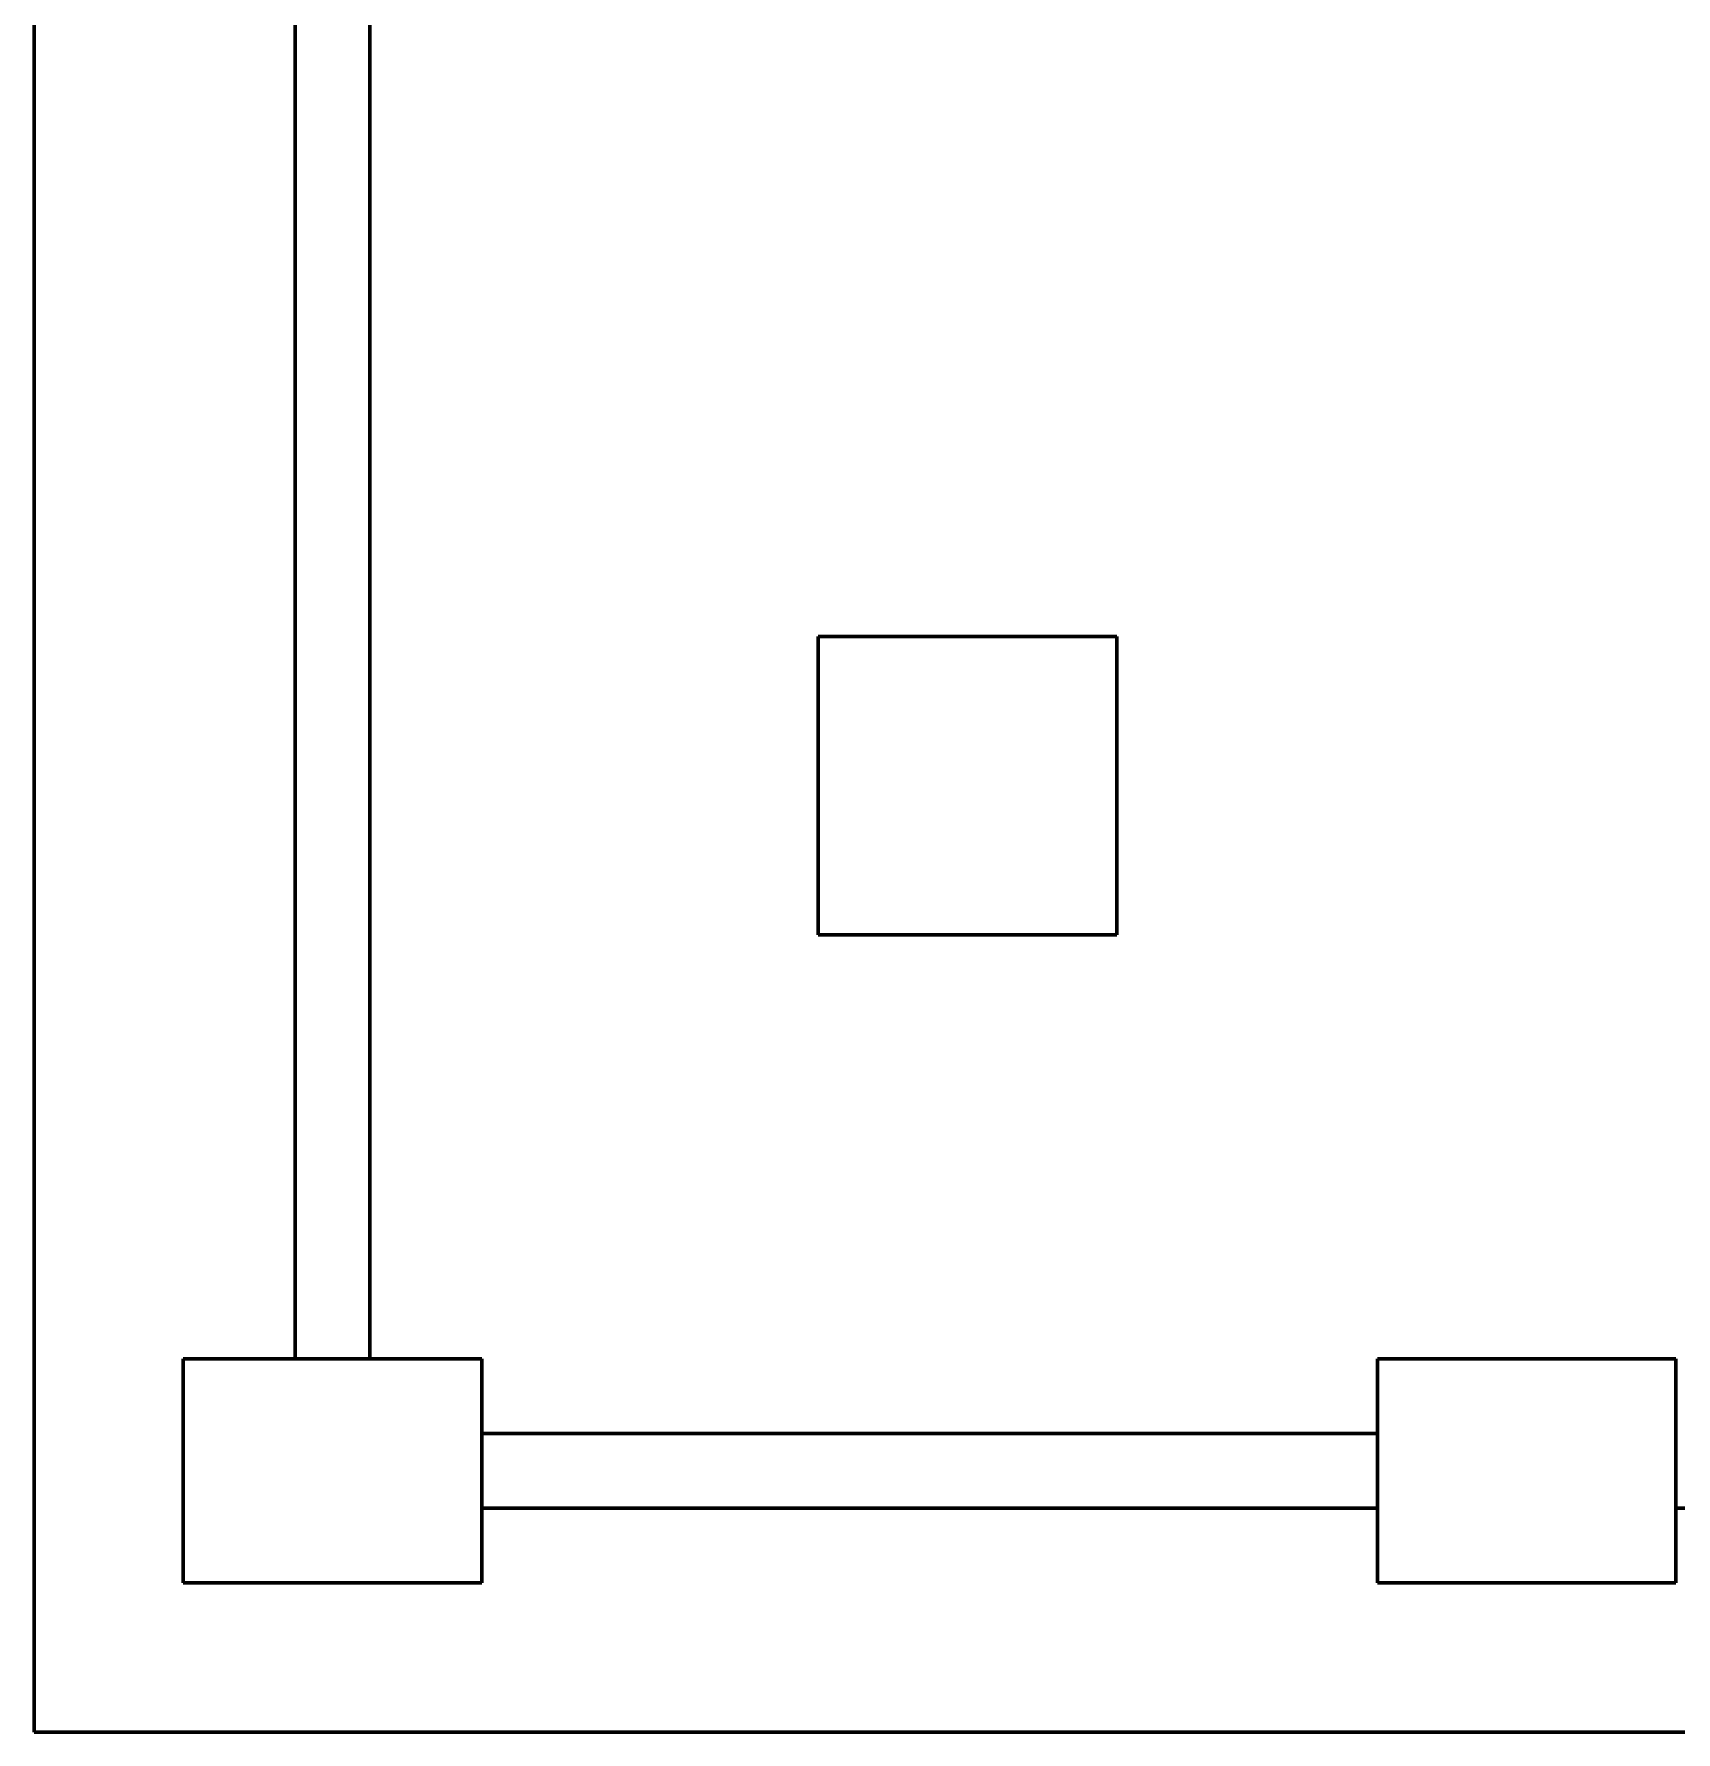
# Model space of a CAD drawing. Extents: x 0 to 297, y 0 to 292.
# Drawn here: x 60.35 to 71.35, y 68.61 to 79.98 of the extents above; entities that cross this region are included whole.
import ezdxf

# ---------------------------------------------------------------- set-up
doc = ezdxf.new("R2010")
doc.units = 0
doc.header["$MEASUREMENT"] = 0
doc.linetypes.add('K5LT_BASIC', pattern=[0])
doc.layers.add('Системный слой', color=7, linetype='Continuous')

# ---------------------------------------------------------------- blocks, each defined once
blk = doc.blocks.new('*U')
at = {"layer": 'Системный слой', "linetype": 'K5LT_BASIC', "lineweight": 60}
for p, q in [((67.604, 75.946), (65.604, 75.946)), ((65.604, 75.946), (65.604, 73.946)), ((67.604, 73.946), (67.604, 75.946)), ((65.604, 73.946), (67.604, 73.946)), ((63.35, 71.106), (61.35, 71.106)), ((61.35, 71.106), (61.35, 69.606)), ((63.35, 71.106), (61.35, 71.106)), ((61.35, 71.106), (61.35, 69.606)), ((63.35, 69.606), (63.35, 71.106)), ((63.35, 69.606), (63.35, 71.106)), ((71.35, 71.106), (69.35, 71.106)), ((69.35, 71.106), (69.35, 69.606)), ((71.35, 69.606), (71.35, 71.106)), ((61.35, 69.606), (63.35, 69.606)), ((61.35, 69.606), (63.35, 69.606)), ((69.35, 69.606), (71.35, 69.606))]:
    blk.add_line(p, q, dxfattribs=at)

msp = doc.modelspace()

# ---------------------------------------------------------------- linework, layer by layer
at = {"layer": 'Системный слой', "linetype": 'K5LT_BASIC', "lineweight": 60}
for p, q in [((60.351, 68.606), (60.351, 116.106)), ((62.1, 71.106), (62.1, 113.606)), ((62.1, 71.106), (62.1, 91.106)), ((62.6, 71.106), (62.6, 91.106)), ((62.6, 71.106), (62.6, 91.106)), ((62.1, 84.106), (62.1, 71.106)), ((62.6, 71.106), (62.6, 84.106)), ((63.35, 71.106), (61.35, 71.106)), ((61.35, 69.606), (61.35, 71.106)), ((61.35, 71.106), (61.35, 69.606)), ((61.35, 71.106), (63.35, 71.106)), ((61.35, 70.357), (61.35, 71.106)), ((63.35, 71.106), (61.35, 71.106)), ((61.35, 69.606), (61.35, 71.106)), ((61.35, 71.106), (61.35, 69.606)), ((61.35, 71.106), (63.35, 71.106)), ((61.35, 71.106), (61.35, 69.606)), ((61.35, 71.106), (63.35, 71.106)), ((63.35, 71.106), (61.35, 71.106)), ((61.35, 69.606), (61.35, 71.106)), ((61.35, 71.106), (61.35, 69.606)), ((61.35, 71.106), (63.35, 71.106)), ((63.35, 71.106), (63.35, 69.606)), ((63.35, 71.106), (63.35, 69.606)), ((63.35, 71.106), (63.35, 69.606)), ((63.35, 71.106), (63.35, 69.606)), ((63.35, 71.106), (63.35, 69.606)), ((63.35, 71.106), (63.35, 69.606)), ((63.35, 71.106), (63.35, 69.606)), ((63.35, 71.106), (63.35, 69.606)), ((71.35, 71.106), (69.35, 71.106)), ((69.35, 69.606), (69.35, 71.106)), ((69.35, 71.106), (69.35, 69.606)), ((69.35, 71.106), (71.35, 71.106)), ((71.35, 71.106), (71.35, 69.606)), ((71.35, 71.106), (71.35, 69.606)), ((63.351, 70.607), (69.351, 70.607)), ((69.35, 70.106), (63.35, 70.106)), ((77.35, 70.106), (71.35, 70.106)), ((63.35, 69.606), (61.35, 69.606)), ((61.35, 69.606), (63.35, 69.606)), ((63.35, 69.606), (61.35, 69.606)), ((61.35, 69.606), (63.35, 69.606)), ((63.35, 69.606), (61.35, 69.606)), ((61.35, 69.606), (63.35, 69.606)), ((63.35, 69.606), (61.35, 69.606)), ((61.35, 69.606), (63.35, 69.606)), ((62.6, 69.606), (61.85, 69.606)), ((62.6, 69.606), (61.85, 69.606)), ((62.6, 69.606), (61.85, 69.606)), ((62.6, 69.606), (61.85, 69.606)), ((71.35, 69.606), (69.35, 69.606)), ((69.35, 69.606), (71.35, 69.606)), ((70.6, 69.606), (69.85, 69.606)), ((61.35, 68.606), (60.351, 68.606)), ((119.35, 68.606), (61.35, 68.606))]:
    msp.add_line(p, q, dxfattribs=at)

# ---------------------------------------------------------------- block references
at = {"layer": 'Системный слой'}
msp.add_blockref('*U', (0, 0), dxfattribs=at)
msp.add_blockref('*U', (0, 0), dxfattribs=at)
msp.add_blockref('*U', (0, 0), dxfattribs=at)
msp.add_blockref('*U', (0, 0), dxfattribs=at)
msp.add_blockref('*U', (0, 0), dxfattribs=at)
msp.add_blockref('*U', (0, 0), dxfattribs=at)
msp.add_blockref('*U', (0, 0), dxfattribs=at)
msp.add_blockref('*U', (0, 0), dxfattribs=at)
msp.add_blockref('*U', (0, 0), dxfattribs=at)
msp.add_blockref('*U', (0, 0), dxfattribs=at)
msp.add_blockref('*U', (0, 0), dxfattribs=at)
msp.add_blockref('*U', (0, 0), dxfattribs=at)
msp.add_blockref('*U', (0, 0), dxfattribs=at)
msp.add_blockref('*U', (0, 0), dxfattribs=at)
msp.add_blockref('*U', (0, 0), dxfattribs=at)
msp.add_blockref('*U', (0, 0), dxfattribs=at)
msp.add_blockref('*U', (0, 0), dxfattribs=at)
msp.add_blockref('*U', (0, 0), dxfattribs=at)
msp.add_blockref('*U', (0, 0), dxfattribs=at)
msp.add_blockref('*U', (0, 0), dxfattribs=at)
msp.add_blockref('*U', (0, 0), dxfattribs=at)
msp.add_blockref('*U', (0, 0), dxfattribs=at)
msp.add_blockref('*U', (0, 0), dxfattribs=at)
msp.add_blockref('*U', (0, 0), dxfattribs=at)
msp.add_blockref('*U', (0, 0), dxfattribs=at)
msp.add_blockref('*U', (0, 0), dxfattribs=at)
msp.add_blockref('*U', (0, 0), dxfattribs=at)
msp.add_blockref('*U', (0, 0), dxfattribs=at)
msp.add_blockref('*U', (0, 0), dxfattribs=at)
msp.add_blockref('*U', (0, 0), dxfattribs=at)
msp.add_blockref('*U', (0, 0), dxfattribs=at)
msp.add_blockref('*U', (0, 0), dxfattribs=at)
msp.add_blockref('*U', (0, 0), dxfattribs=at)
msp.add_blockref('*U', (0, 0), dxfattribs=at)
msp.add_blockref('*U', (0, 0), dxfattribs=at)
msp.add_blockref('*U', (0, 0), dxfattribs=at)
msp.add_blockref('*U', (0, 0), dxfattribs=at)
msp.add_blockref('*U', (0, 0), dxfattribs=at)
msp.add_blockref('*U', (0, 0), dxfattribs=at)
msp.add_blockref('*U', (0, 0), dxfattribs=at)
msp.add_blockref('*U', (0, 0), dxfattribs=at)
msp.add_blockref('*U', (0, 0), dxfattribs=at)
msp.add_blockref('*U', (0, 0), dxfattribs=at)
msp.add_blockref('*U', (0, 0), dxfattribs=at)
msp.add_blockref('*U', (0, 0), dxfattribs=at)
msp.add_blockref('*U', (0, 0), dxfattribs=at)
msp.add_blockref('*U', (0, 0), dxfattribs=at)
msp.add_blockref('*U', (0, 0), dxfattribs=at)
msp.add_blockref('*U', (0, 0), dxfattribs=at)
msp.add_blockref('*U', (0, 0), dxfattribs=at)
msp.add_blockref('*U', (0, 0), dxfattribs=at)
msp.add_blockref('*U', (0, 0), dxfattribs=at)
msp.add_blockref('*U', (0, 0), dxfattribs=at)
msp.add_blockref('*U', (0, 0), dxfattribs=at)
msp.add_blockref('*U', (0, 0), dxfattribs=at)
msp.add_blockref('*U', (0, 0), dxfattribs=at)
msp.add_blockref('*U', (0, 0), dxfattribs=at)
msp.add_blockref('*U', (0, 0), dxfattribs=at)
msp.add_blockref('*U', (0, 0), dxfattribs=at)
msp.add_blockref('*U', (0, 0), dxfattribs=at)
msp.add_blockref('*U', (0, 0), dxfattribs=at)
msp.add_blockref('*U', (0, 0), dxfattribs=at)
msp.add_blockref('*U', (0, 0), dxfattribs=at)
msp.add_blockref('*U', (0, 0), dxfattribs=at)
msp.add_blockref('*U', (0, 0), dxfattribs=at)
msp.add_blockref('*U', (0, 0), dxfattribs=at)
msp.add_blockref('*U', (0, 0), dxfattribs=at)
msp.add_blockref('*U', (0, 0), dxfattribs=at)
msp.add_blockref('*U', (0, 0), dxfattribs=at)
msp.add_blockref('*U', (0, 0), dxfattribs=at)
msp.add_blockref('*U', (0, 0), dxfattribs=at)
msp.add_blockref('*U', (0, 0), dxfattribs=at)
msp.add_blockref('*U', (0, 0), dxfattribs=at)
msp.add_blockref('*U', (0, 0), dxfattribs=at)
msp.add_blockref('*U', (0, 0), dxfattribs=at)
msp.add_blockref('*U', (0, 0), dxfattribs=at)
msp.add_blockref('*U', (0, 0), dxfattribs=at)
msp.add_blockref('*U', (0, 0), dxfattribs=at)
msp.add_blockref('*U', (0, 0), dxfattribs=at)
msp.add_blockref('*U', (0, 0), dxfattribs=at)
msp.add_blockref('*U', (0, 0), dxfattribs=at)
msp.add_blockref('*U', (0, 0), dxfattribs=at)
msp.add_blockref('*U', (0, 0), dxfattribs=at)
msp.add_blockref('*U', (0, 0), dxfattribs=at)
msp.add_blockref('*U', (0, 0), dxfattribs=at)
msp.add_blockref('*U', (0, 0), dxfattribs=at)
msp.add_blockref('*U', (0, 0), dxfattribs=at)
msp.add_blockref('*U', (0, 0), dxfattribs=at)
msp.add_blockref('*U', (0, 0), dxfattribs=at)
msp.add_blockref('*U', (0, 0), dxfattribs=at)
msp.add_blockref('*U', (0, 0), dxfattribs=at)
msp.add_blockref('*U', (0, 0), dxfattribs=at)
msp.add_blockref('*U', (0, 0), dxfattribs=at)
msp.add_blockref('*U', (0, 0), dxfattribs=at)
msp.add_blockref('*U', (0, 0), dxfattribs=at)
msp.add_blockref('*U', (0, 0), dxfattribs=at)
msp.add_blockref('*U', (0, 0), dxfattribs=at)
msp.add_blockref('*U', (0, 0), dxfattribs=at)
msp.add_blockref('*U', (0, 0), dxfattribs=at)
msp.add_blockref('*U', (0, 0), dxfattribs=at)
msp.add_blockref('*U', (0, 0), dxfattribs=at)
msp.add_blockref('*U', (0, 0), dxfattribs=at)
msp.add_blockref('*U', (0, 0), dxfattribs=at)
msp.add_blockref('*U', (0, 0), dxfattribs=at)
msp.add_blockref('*U', (0, 0), dxfattribs=at)
msp.add_blockref('*U', (0, 0), dxfattribs=at)
msp.add_blockref('*U', (0, 0), dxfattribs=at)
msp.add_blockref('*U', (0, 0), dxfattribs=at)
msp.add_blockref('*U', (0, 0), dxfattribs=at)
msp.add_blockref('*U', (0, 0), dxfattribs=at)
msp.add_blockref('*U', (0, 0), dxfattribs=at)
msp.add_blockref('*U', (0, 0), dxfattribs=at)
msp.add_blockref('*U', (0, 0), dxfattribs=at)
msp.add_blockref('*U', (0, 0), dxfattribs=at)
msp.add_blockref('*U', (0, 0), dxfattribs=at)
msp.add_blockref('*U', (0, 0), dxfattribs=at)
msp.add_blockref('*U', (0, 0), dxfattribs=at)
msp.add_blockref('*U', (0, 0), dxfattribs=at)
msp.add_blockref('*U', (0, 0), dxfattribs=at)
msp.add_blockref('*U', (0, 0), dxfattribs=at)
msp.add_blockref('*U', (0, 0), dxfattribs=at)
msp.add_blockref('*U', (0, 0), dxfattribs=at)
msp.add_blockref('*U', (0, 0), dxfattribs=at)
msp.add_blockref('*U', (0, 0), dxfattribs=at)
msp.add_blockref('*U', (0, 0), dxfattribs=at)
msp.add_blockref('*U', (0, 0), dxfattribs=at)
msp.add_blockref('*U', (0, 0), dxfattribs=at)
msp.add_blockref('*U', (0, 0), dxfattribs=at)
msp.add_blockref('*U', (0, 0), dxfattribs=at)
msp.add_blockref('*U', (0, 0), dxfattribs=at)
msp.add_blockref('*U', (0, 0), dxfattribs=at)
msp.add_blockref('*U', (0, 0), dxfattribs=at)
msp.add_blockref('*U', (0, 0), dxfattribs=at)
msp.add_blockref('*U', (0, 0), dxfattribs=at)
msp.add_blockref('*U', (0, 0), dxfattribs=at)
msp.add_blockref('*U', (0, 0), dxfattribs=at)
msp.add_blockref('*U', (0, 0), dxfattribs=at)
msp.add_blockref('*U', (0, 0), dxfattribs=at)
msp.add_blockref('*U', (0, 0), dxfattribs=at)
msp.add_blockref('*U', (0, 0), dxfattribs=at)
msp.add_blockref('*U', (0, 0), dxfattribs=at)
msp.add_blockref('*U', (0, 0), dxfattribs=at)
msp.add_blockref('*U', (0, 0), dxfattribs=at)
msp.add_blockref('*U', (0, 0), dxfattribs=at)
msp.add_blockref('*U', (0, 0), dxfattribs=at)
msp.add_blockref('*U', (0, 0), dxfattribs=at)
msp.add_blockref('*U', (0, 0), dxfattribs=at)
msp.add_blockref('*U', (0, 0), dxfattribs=at)
msp.add_blockref('*U', (0, 0), dxfattribs=at)
msp.add_blockref('*U', (0, 0), dxfattribs=at)
msp.add_blockref('*U', (0, 0), dxfattribs=at)
msp.add_blockref('*U', (0, 0), dxfattribs=at)
msp.add_blockref('*U', (0, 0), dxfattribs=at)
msp.add_blockref('*U', (0, 0), dxfattribs=at)
msp.add_blockref('*U', (0, 0), dxfattribs=at)
msp.add_blockref('*U', (0, 0), dxfattribs=at)
msp.add_blockref('*U', (0, 0), dxfattribs=at)
msp.add_blockref('*U', (0, 0), dxfattribs=at)
msp.add_blockref('*U', (0, 0), dxfattribs=at)
msp.add_blockref('*U', (0, 0), dxfattribs=at)
msp.add_blockref('*U', (0, 0), dxfattribs=at)
msp.add_blockref('*U', (0, 0), dxfattribs=at)
msp.add_blockref('*U', (0, 0), dxfattribs=at)
msp.add_blockref('*U', (0, 0), dxfattribs=at)
msp.add_blockref('*U', (0, 0), dxfattribs=at)
msp.add_blockref('*U', (0, 0), dxfattribs=at)
msp.add_blockref('*U', (0, 0), dxfattribs=at)
msp.add_blockref('*U', (0, 0), dxfattribs=at)
msp.add_blockref('*U', (0, 0), dxfattribs=at)
msp.add_blockref('*U', (0, 0), dxfattribs=at)
msp.add_blockref('*U', (0, 0), dxfattribs=at)
msp.add_blockref('*U', (0, 0), dxfattribs=at)
msp.add_blockref('*U', (0, 0), dxfattribs=at)
msp.add_blockref('*U', (0, 0), dxfattribs=at)
msp.add_blockref('*U', (0, 0), dxfattribs=at)
msp.add_blockref('*U', (0, 0), dxfattribs=at)
msp.add_blockref('*U', (0, 0), dxfattribs=at)
msp.add_blockref('*U', (0, 0), dxfattribs=at)
msp.add_blockref('*U', (0, 0), dxfattribs=at)
msp.add_blockref('*U', (0, 0), dxfattribs=at)
msp.add_blockref('*U', (0, 0), dxfattribs=at)
msp.add_blockref('*U', (0, 0), dxfattribs=at)
msp.add_blockref('*U', (0, 0), dxfattribs=at)
msp.add_blockref('*U', (0, 0), dxfattribs=at)
msp.add_blockref('*U', (0, 0), dxfattribs=at)
msp.add_blockref('*U', (0, 0), dxfattribs=at)
msp.add_blockref('*U', (0, 0), dxfattribs=at)
msp.add_blockref('*U', (0, 0), dxfattribs=at)
msp.add_blockref('*U', (0, 0), dxfattribs=at)
msp.add_blockref('*U', (0, 0), dxfattribs=at)
msp.add_blockref('*U', (0, 0), dxfattribs=at)
msp.add_blockref('*U', (0, 0), dxfattribs=at)
msp.add_blockref('*U', (0, 0), dxfattribs=at)
msp.add_blockref('*U', (0, 0), dxfattribs=at)
msp.add_blockref('*U', (0, 0), dxfattribs=at)
msp.add_blockref('*U', (0, 0), dxfattribs=at)
msp.add_blockref('*U', (0, 0), dxfattribs=at)
msp.add_blockref('*U', (0, 0), dxfattribs=at)
msp.add_blockref('*U', (0, 0), dxfattribs=at)
msp.add_blockref('*U', (0, 0), dxfattribs=at)
msp.add_blockref('*U', (0, 0), dxfattribs=at)
msp.add_blockref('*U', (0, 0), dxfattribs=at)
msp.add_blockref('*U', (0, 0), dxfattribs=at)
msp.add_blockref('*U', (0, 0), dxfattribs=at)
msp.add_blockref('*U', (0, 0), dxfattribs=at)
msp.add_blockref('*U', (0, 0), dxfattribs=at)
msp.add_blockref('*U', (0, 0), dxfattribs=at)
msp.add_blockref('*U', (0, 0), dxfattribs=at)
msp.add_blockref('*U', (0, 0), dxfattribs=at)
msp.add_blockref('*U', (0, 0), dxfattribs=at)
msp.add_blockref('*U', (0, 0), dxfattribs=at)
msp.add_blockref('*U', (0, 0), dxfattribs=at)
msp.add_blockref('*U', (0, 0), dxfattribs=at)
msp.add_blockref('*U', (0, 0), dxfattribs=at)
msp.add_blockref('*U', (0, 0), dxfattribs=at)
msp.add_blockref('*U', (0, 0), dxfattribs=at)
msp.add_blockref('*U', (0, 0), dxfattribs=at)
msp.add_blockref('*U', (0, 0), dxfattribs=at)
msp.add_blockref('*U', (0, 0), dxfattribs=at)
msp.add_blockref('*U', (0, 0), dxfattribs=at)
msp.add_blockref('*U', (0, 0), dxfattribs=at)
msp.add_blockref('*U', (0, 0), dxfattribs=at)
msp.add_blockref('*U', (0, 0), dxfattribs=at)
msp.add_blockref('*U', (0, 0), dxfattribs=at)
msp.add_blockref('*U', (0, 0), dxfattribs=at)
msp.add_blockref('*U', (0, 0), dxfattribs=at)
msp.add_blockref('*U', (0, 0), dxfattribs=at)
msp.add_blockref('*U', (0, 0), dxfattribs=at)
msp.add_blockref('*U', (0, 0), dxfattribs=at)
msp.add_blockref('*U', (0, 0), dxfattribs=at)
msp.add_blockref('*U', (0, 0), dxfattribs=at)
msp.add_blockref('*U', (0, 0), dxfattribs=at)
msp.add_blockref('*U', (0, 0), dxfattribs=at)
msp.add_blockref('*U', (0, 0), dxfattribs=at)
msp.add_blockref('*U', (0, 0), dxfattribs=at)
msp.add_blockref('*U', (0, 0), dxfattribs=at)
msp.add_blockref('*U', (0, 0), dxfattribs=at)
msp.add_blockref('*U', (0, 0), dxfattribs=at)
msp.add_blockref('*U', (0, 0), dxfattribs=at)
msp.add_blockref('*U', (0, 0), dxfattribs=at)
msp.add_blockref('*U', (0, 0), dxfattribs=at)
msp.add_blockref('*U', (0, 0), dxfattribs=at)
msp.add_blockref('*U', (0, 0), dxfattribs=at)
msp.add_blockref('*U', (0, 0), dxfattribs=at)
msp.add_blockref('*U', (0, 0), dxfattribs=at)
msp.add_blockref('*U', (0, 0), dxfattribs=at)
msp.add_blockref('*U', (0, 0), dxfattribs=at)
msp.add_blockref('*U', (0, 0), dxfattribs=at)
msp.add_blockref('*U', (0, 0), dxfattribs=at)
msp.add_blockref('*U', (0, 0), dxfattribs=at)
msp.add_blockref('*U', (0, 0), dxfattribs=at)
msp.add_blockref('*U', (0, 0), dxfattribs=at)
msp.add_blockref('*U', (0, 0), dxfattribs=at)
msp.add_blockref('*U', (0, 0), dxfattribs=at)
msp.add_blockref('*U', (0, 0), dxfattribs=at)
msp.add_blockref('*U', (0, 0), dxfattribs=at)
msp.add_blockref('*U', (0, 0), dxfattribs=at)
msp.add_blockref('*U', (0, 0), dxfattribs=at)
msp.add_blockref('*U', (0, 0), dxfattribs=at)
msp.add_blockref('*U', (0, 0), dxfattribs=at)
msp.add_blockref('*U', (0, 0), dxfattribs=at)
msp.add_blockref('*U', (0, 0), dxfattribs=at)
msp.add_blockref('*U', (0, 0), dxfattribs=at)
msp.add_blockref('*U', (0, 0), dxfattribs=at)
msp.add_blockref('*U', (0, 0), dxfattribs=at)
msp.add_blockref('*U', (0, 0), dxfattribs=at)
msp.add_blockref('*U', (0, 0), dxfattribs=at)
msp.add_blockref('*U', (0, 0), dxfattribs=at)
msp.add_blockref('*U', (0, 0), dxfattribs=at)
msp.add_blockref('*U', (0, 0), dxfattribs=at)
msp.add_blockref('*U', (0, 0), dxfattribs=at)
msp.add_blockref('*U', (0, 0), dxfattribs=at)
msp.add_blockref('*U', (0, 0), dxfattribs=at)
msp.add_blockref('*U', (0, 0), dxfattribs=at)
msp.add_blockref('*U', (0, 0), dxfattribs=at)
msp.add_blockref('*U', (0, 0), dxfattribs=at)
msp.add_blockref('*U', (0, 0), dxfattribs=at)
msp.add_blockref('*U', (0, 0), dxfattribs=at)
msp.add_blockref('*U', (0, 0), dxfattribs=at)
msp.add_blockref('*U', (0, 0), dxfattribs=at)
msp.add_blockref('*U', (0, 0), dxfattribs=at)
msp.add_blockref('*U', (0, 0), dxfattribs=at)
msp.add_blockref('*U', (0, 0), dxfattribs=at)
msp.add_blockref('*U', (0, 0), dxfattribs=at)
msp.add_blockref('*U', (0, 0), dxfattribs=at)
msp.add_blockref('*U', (0, 0), dxfattribs=at)
msp.add_blockref('*U', (0, 0), dxfattribs=at)
msp.add_blockref('*U', (0, 0), dxfattribs=at)
msp.add_blockref('*U', (0, 0), dxfattribs=at)
msp.add_blockref('*U', (0, 0), dxfattribs=at)
msp.add_blockref('*U', (0, 0), dxfattribs=at)
msp.add_blockref('*U', (0, 0), dxfattribs=at)
msp.add_blockref('*U', (0, 0), dxfattribs=at)
msp.add_blockref('*U', (0, 0), dxfattribs=at)
msp.add_blockref('*U', (0, 0), dxfattribs=at)
msp.add_blockref('*U', (0, 0), dxfattribs=at)
msp.add_blockref('*U', (0, 0), dxfattribs=at)
msp.add_blockref('*U', (0, 0), dxfattribs=at)
msp.add_blockref('*U', (0, 0), dxfattribs=at)
msp.add_blockref('*U', (0, 0), dxfattribs=at)
msp.add_blockref('*U', (0, 0), dxfattribs=at)
msp.add_blockref('*U', (0, 0), dxfattribs=at)
msp.add_blockref('*U', (0, 0), dxfattribs=at)
msp.add_blockref('*U', (0, 0), dxfattribs=at)
msp.add_blockref('*U', (0, 0), dxfattribs=at)

doc.saveas('drawing.dxf')
